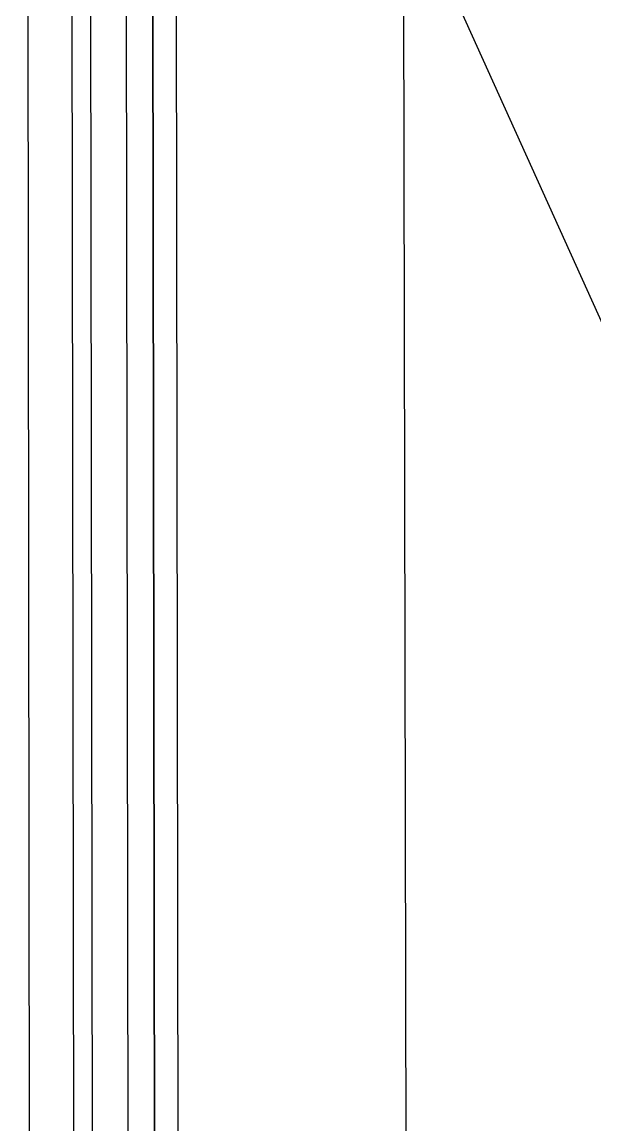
# Model space of a CAD drawing. Extents: x 104.513 to 104.5295, y 28.4567 to 28.4663.
# Drawn here: x 104.51298629 to 104.51299022, y 28.4628823 to 28.46288986 of the extents above; entities that cross this region are included whole.
import ezdxf

# ---------------------------------------------------------------- set-up
doc = ezdxf.new("R2010")
doc.units = 0
doc.header["$MEASUREMENT"] = 0
doc.layers.add('Iso-height_Area', color=7, linetype='Continuous')

msp = doc.modelspace()

# ---------------------------------------------------------------- linework, layer by layer
at = {"layer": 'Iso-height_Area', "color": 0}
for points in [[(104.5129823685, 28.4661489827, 377), (104.5129906698, 28.4598097269, 377), (104.5130095786, 28.4597886556, 377), (104.5130532734, 28.4597899963, 377), (104.5131518824, 28.4598229966, 377), (104.5133635122, 28.459925333, 377), (104.5134633158, 28.4599995509, 377), (104.5135400652, 28.4601067918, 377), (104.5136169626, 28.4603546418, 377), (104.5136489671, 28.4603951297, 377), (104.5137232012, 28.46044534, 377), (104.5139869044, 28.4605080899, 377), (104.5142571894, 28.4605476543, 377), (104.5144169089, 28.4605354814, 377), (104.5146329229, 28.4604652129, 377), (104.5147196273, 28.460473431, 377), (104.5148019738, 28.4605074933, 377), (104.5154286082, 28.4608547304, 377), (104.5157562577, 28.4610969583, 377), (104.5160448848, 28.4612646961, 377), (104.5161588042, 28.4613539662, 377)], [(104.5129823685, 28.4661489827, 425), (104.5129886996, 28.46187132, 425), (104.5130033085, 28.4618384499, 425), (104.5130390489, 28.461827242, 425), (104.5131981785, 28.4618196378, 425), (104.5133030961, 28.4617869495, 425), (104.5133752196, 28.4617436198, 425), (104.5135570617, 28.4615962278, 425), (104.5135570617, 28.4615962278, 425), (104.5138198295, 28.4614399184, 425), (104.5138733058, 28.4613599842, 425), (104.5139184354, 28.461257475, 425), (104.5139407048, 28.4612311631, 425), (104.5140036483, 28.4612005074, 425), (104.5140845406, 28.4611995919, 425), (104.5142735602, 28.4612424809, 425), (104.5149232427, 28.4614636099, 425), (104.5150603999, 28.4615430915, 425), (104.5152684939, 28.4617466129, 425), (104.515562562, 28.4619489278, 425), (104.5157570043, 28.4621758808, 425), (104.5158872499, 28.4623818107, 425), (104.5160095851, 28.4624939964, 425), (104.5164115429, 28.4626782909, 425)], [(104.5129823685, 28.4661489827, 428), (104.5129885703, 28.4619559074, 428), (104.5130030498, 28.4619245528, 428), (104.5130370222, 28.461909343, 428), (104.513226983, 28.4618757195, 428), (104.5133356462, 28.4618352272, 428), (104.5135742319, 28.4616552733, 428), (104.5136771992, 28.4615962278, 428), (104.5136771992, 28.4615962278, 428), (104.5138803411, 28.4615016565, 428), (104.5139193339, 28.4614597013, 428), (104.5139942645, 28.4613334966, 428), (104.5140180495, 28.4613093049, 428), (104.5140838971, 28.4612788694, 428), (104.5141655134, 28.4612795615, 428), (104.5143547306, 28.4613210656, 428), (104.5148877064, 28.4615031504, 428), (104.5150433259, 28.4615896123, 428), (104.5152223586, 28.4617650865, 428)], [(104.5129823685, 28.4661489827, 431), (104.5129905869, 28.4620544028, 431), (104.5130302988, 28.462012589, 431), (104.5133564883, 28.4618890766, 431), (104.513644672, 28.4616791975, 431), (104.5138994205, 28.4615962278, 431), (104.5138994205, 28.4615962278, 431), (104.513974456, 28.4615491978, 431), (104.5140590337, 28.4614311604, 431), (104.5141009825, 28.4613946916, 431), (104.5141696928, 28.4613671989, 431), (104.5142134759, 28.4613644496, 431), (104.5143424002, 28.4613806451, 431), (104.5144771671, 28.4614170572, 431), (104.5147998562, 28.4615242309, 431), (104.5149595094, 28.4615933359, 431), (104.5152173476, 28.4618025705, 431)], [(104.5129823685, 28.4661489827, 433), (104.512988503, 28.4621360565, 433), (104.5130212082, 28.4620919274, 433), (104.513132378, 28.4620268677, 433), (104.5133845381, 28.4619181867, 433), (104.5136797195, 28.4617081739, 433), (104.5137633942, 28.4616774497, 433), (104.5139735336, 28.4616308641, 433), (104.514027325, 28.4615962278, 433), (104.514027325, 28.4615962278, 433), (104.5141165894, 28.461487389, 433), (104.5141648918, 28.4614481763, 433), (104.5142179204, 28.461427618, 433), (104.5142830109, 28.4614232385, 433), (104.5145103706, 28.461467121, 433), (104.5148076572, 28.4615620913, 433), (104.5149225914, 28.4616118764, 433), (104.5151763063, 28.4618034851, 433)], [(104.5129823685, 28.4661489827, 435), (104.5129871532, 28.4622173212, 435), (104.5130162802, 28.4621724445, 435), (104.5131370041, 28.4620834575, 435), (104.5134161177, 28.461944353, 435), (104.5136732561, 28.4617562946, 435), (104.5137686452, 28.4617198393, 435), (104.5140165139, 28.4616776891, 435), (104.5141176423, 28.4615962278, 435), (104.5141176423, 28.4615962278, 435), (104.5142147234, 28.461505719, 435), (104.5142725822, 28.4614861639, 435), (104.5143531608, 28.4614805754, 435), (104.5145197874, 28.4615098644, 435), (104.5148160494, 28.4615980087, 435), (104.5149679899, 28.4616745954, 435), (104.5151807176, 28.4618325974, 435)], [(104.5129823685, 28.4661489827, 437), (104.5129878456, 28.4623023778, 437), (104.5130178842, 28.462255973, 437), (104.5131790734, 28.4621195277, 437), (104.5134119951, 28.4619936109, 437), (104.5136831656, 28.4617978164, 437), (104.5137975711, 28.4617552218, 437), (104.514023229, 28.4617313659, 437), (104.5141120515, 28.4616847953, 437), (104.5142059187, 28.4615962278, 437), (104.5142059187, 28.4615962278, 437), (104.514302067, 28.4615440689, 437), (104.5144178595, 28.4615338167, 437), (104.5146442785, 28.4615788938, 437), (104.5148865462, 28.4616611136, 437), (104.5153781199, 28.4619730151, 437)], [(104.5129823685, 28.4661489827, 445), (104.5129868783, 28.4628058974, 445), (104.5130077915, 28.4627450113, 445), (104.5131425226, 28.4625003453, 445), (104.513330012, 28.4622755876, 445), (104.513669005, 28.462000662, 445), (104.5137784155, 28.4619316359, 445), (104.5138643306, 28.4619084541, 445), (104.5141406662, 28.4618823233, 445), (104.5142263125, 28.461846381, 445), (104.514394149, 28.4617266834, 445), (104.5144994528, 28.4616959171, 445), (104.5146704747, 28.461706192, 445), (104.5148474328, 28.4617617734, 445), (104.5152699884, 28.4620003336, 445), (104.5153701662, 28.46207869, 445), (104.5154199323, 28.4621718617, 445), (104.5154331242, 28.4622618196, 445), (104.5154113241, 28.4623323239, 445), (104.5153436578, 28.4624247214, 445), (104.5151572118, 28.4625793764, 445), (104.5147800522, 28.4628172526, 445), (104.5144607343, 28.4630755939, 445)], [(104.5129823685, 28.4661489827, 446), (104.5129874667, 28.4628939987, 446), (104.5131460359, 28.4625430517, 446), (104.5133908309, 28.4622534322, 446), (104.5136650425, 28.4620287003, 446), (104.5137648405, 28.461961345, 446), (104.513858016, 28.4619287539, 446), (104.5140700666, 28.4619162941, 446), (104.5141853931, 28.4618902572, 446), (104.5142442802, 28.4618615608, 446), (104.5143833318, 28.4617565684, 446), (104.5145089653, 28.4617126528, 446), (104.5146810157, 28.461722375, 446), (104.5148405777, 28.461772471, 446), (104.5152138075, 28.4619788962, 446), (104.5153521156, 28.4620859967, 446), (104.5154042324, 28.4621713207, 446), (104.5154149678, 28.4622549381, 446), (104.5153852111, 28.4623441393, 446), (104.515327627, 28.462413596, 446), (104.5151467432, 28.4625655581, 446), (104.5148393201, 28.4627525638, 446), (104.5146747922, 28.4628709964, 446), (104.5144413485, 28.4630577463, 446)]]:
    msp.add_polyline3d(points, dxfattribs=at)

doc.saveas('drawing.dxf')
